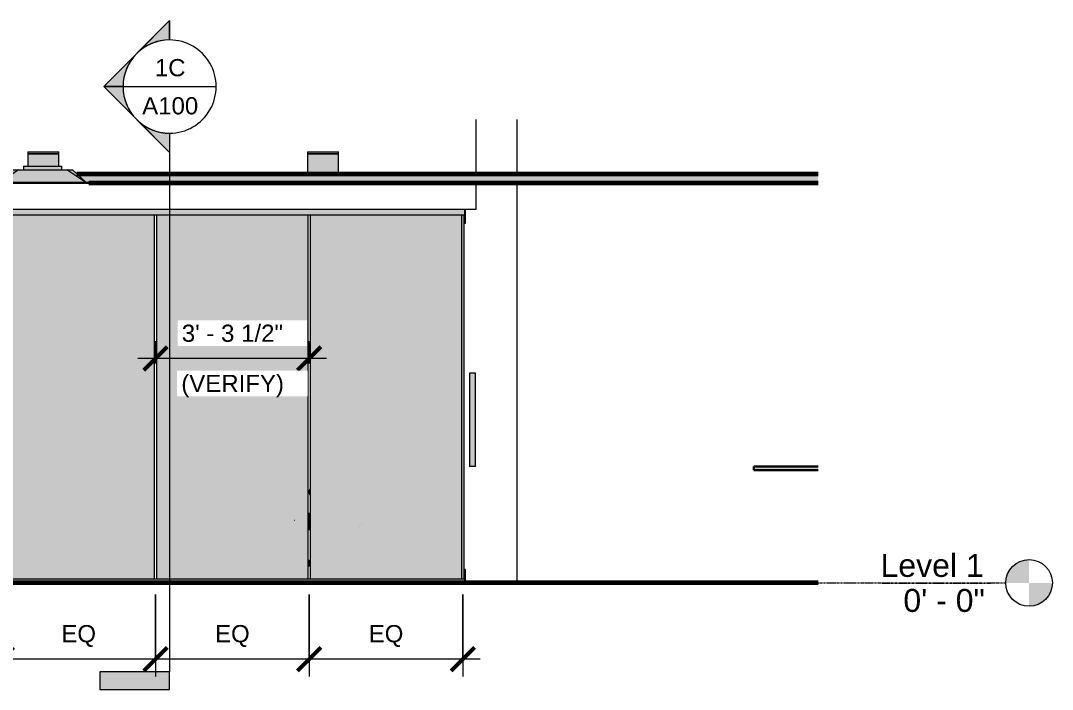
# Model space of a CAD drawing. Header units: inches. Extents: x 1756 to 10721, y -35 to 3002.
# Drawn here: x 2756.1 to 3021.8, y -27.4 to 144.7 of the extents above; entities that cross this region are included whole.
import ezdxf

# ---------------------------------------------------------------- set-up
doc = ezdxf.new("R2010")
doc.units = ezdxf.units.IN
doc.header["$MEASUREMENT"] = 0
doc.linetypes.add('Grid Line 1_2_', pattern=[0.8749999999999999, 0.4999999999999999, -0.125, 0.125, -0.125])
for name, color, linetype, lineweight in [('A-ANNO-DIMS', 211, 'Continuous', 9), ('A-ANNO-DIMS-48', 211, 'Continuous', 9), ('A-CLNG', 13, 'Continuous', 18), ('A-CLNG-PATT', 13, 'Continuous', 18), ('A-DOOR', 31, 'Continuous', 18), ('A-FLOR', 192, 'Continuous', 18), ('A-FLOR-LEVL', 51, 'Continuous', 9), ('A-GLAZ-CURT', 52, 'Continuous', 18), ('A-GLAZ-CWMG', 51, 'Continuous', 18), ('A-WALL', 113, 'Continuous', 18), ('E-LITE-EQPM', 33, 'Continuous', 18), ('G-ANNO-SYMB', 111, 'Continuous', 9), ('I-FURN', 30, 'Continuous', 9), ('M-HVAC-CDFF', 50, 'Continuous', 18), ('Q-CASE', 31, 'Continuous', 9)]:
    doc.layers.add(name, color=color, linetype=linetype, lineweight=lineweight)
doc.styles.add('Arial', font='arial.ttf', dxfattribs={"height": 4.425898203592813})
doc.styles.add('Arial_5', font='arial.ttf', dxfattribs={"height": 5.901197604790413})
doc.dimstyles.new('Linear_-_3_32__Arial', dxfattribs={"dimscale": 12, "dimtxt": 4.5, "dimasz": 0.5, "dimexe": 0.375, "dimexo": 0.2500000000000001, "dimgap": 0.25, "dimtad": 1, "dimdec": 1, "dimrnd": 0.5, "dimzin": 1, "dimdsep": 46, "dimlunit": 4, "dimtxsty": 'Arial', "dimblk1": 'OBLIQUE', "dimblk2": 'OBLIQUE', "dimsah": 1, "dimcen": 0.09, "dimdle": 0.375, "dimazin": 0, "dimtfac": 1, "dimtdec": 4, "dimtix": 1, "dimtmove": 0, "dimatfit": 3, "dimfxl": 1, "dimtvp": 1, "dimtfill": 1, "dimfrac": 2, "dimtolj": 1, "dimtzin": 0, "dimarcsym": 2})
doc.dimstyles.new('Linear_-_3_32__Arial_3', dxfattribs={"dimscale": 12, "dimtxt": 4.5, "dimasz": 0.5, "dimexe": 0.375, "dimexo": 0.2500000000000001, "dimgap": 0.25, "dimtad": 1, "dimdec": 1, "dimrnd": 0.5, "dimzin": 1, "dimdsep": 46, "dimlunit": 4, "dimtxsty": 'Arial', "dimblk1": 'OBLIQUE', "dimblk2": 'OBLIQUE', "dimsah": 1, "dimcen": 0.09, "dimdle": 0.375, "dimazin": 0, "dimtfac": 1, "dimtdec": 4, "dimtix": 1, "dimtmove": 0, "dimatfit": 3, "dimfxl": 1, "dimtvp": 1, "dimtfill": 1, "dimfrac": 2, "dimtolj": 1, "dimtzin": 0, "dimarcsym": 2})

# ---------------------------------------------------------------- blocks, each defined once
blk = doc.blocks.new('Frameless Glass Panel - one-V1-Interior Elevation - North Wall of Conf_ Room')
at = {"layer": 'A-GLAZ-CURT', "lineweight": 9}
blk.add_hatch(color=256, dxfattribs=at).paths.add_polyline_path([(-2155.166666666666, 1.000000000000058), (-2116.083333333337, 1.000000000000058), (-2116.083333333337, 94.75000000000038), (-2155.166666666666, 94.75000000000038), (-2155.166666666666, 3.685363948486839)], flags=0)
for p, q in [((-2155.166666666663, 94.75), (-2155.166666666663, 0.9999999999998551)), ((-2116.083333333334, 0.9999999999998561), (-2116.083333333334, 94.75000000000001))]:
    blk.add_line(p, q, dxfattribs=at)
blk = doc.blocks.new('Frameless Glass Panel - one-428302-Interior Elevation - North Wall of Conf_ Room')
at = {"layer": 'A-GLAZ-CURT', "lineweight": 9}
blk.add_hatch(color=256, dxfattribs=at).paths.add_polyline_path([(-1957.250000000023, 1.000000000000058), (-1957.250000000023, 94.75000000000038), (-1957.750000000023, 94.75000000000038), (-1957.750000000023, 1.000000000000058)], flags=0)
blk.add_line((-1957.250000000021, 94.75), (-1957.250000000021, 0.9999999999998551), dxfattribs=at)
blk = doc.blocks.new('Door - Frameless Glass Panel - one-428303-Interior Elevation - North Wall of Conf_ Room')
at = {"layer": 'A-DOOR'}
for points in [[(-1957.250000000023, 92.62500000000135), (-1956.750000000022, 92.62500000000135), (-1956.750000000022, 96.12500000000038), (-1957.000000000023, 96.12500000000038), (-1957.000000000023, 94.75000000000044), (-1957.250000000023, 94.75000000000044)], [(-1955.530330085912, 30.00000000000255), (-1955.000000000022, 30.00000000000255), (-1955.000000000022, 54.00000000000272), (-1955.750000000022, 54.00000000000272), (-1955.750000000022, 30.00000000000255), (-1955.64951905286, 30.00000000000255)], [(-1955.000000000022, 30.00000000000255), (-1954.250000000022, 30.00000000000255), (-1954.250000000022, 54.00000000000272), (-1955.000000000022, 54.00000000000272)], [(-1956.750000000022, -1.023181539494544e-12), (-1956.750000000022, 3.499999999999033), (-1957.250000000023, 3.499999999999033), (-1957.250000000023, 1.000000000000113), (-1957.000000000023, 1.000000000000113), (-1957.000000000023, -1.023181539494544e-12)]]:
    blk.add_hatch(color=256, dxfattribs=at).paths.add_polyline_path(points, flags=0)
for p, q in [((-1956.75000000002, 96.125), (-1957.000000000021, 96.125)), ((-1956.75000000002, 92.6250000000012), (-1956.75000000002, 96.125)), ((-1957.250000000021, 92.6250000000012), (-1956.75000000002, 92.6250000000012)), ((-1955.750000000022, 54.00000000000272), (-1955.750000000022, 30.00000000000255)), ((-1955.000000000019, 54.00000000000238), (-1955.750000000019, 54.00000000000238)), ((-1954.250000000019, 54.00000000000238), (-1955.000000000019, 54.00000000000238)), ((-1954.250000000022, 30.00000000000255), (-1954.250000000022, 54.00000000000272)), ((-1955.000000000019, 30.00000000000238), (-1955.750000000019, 30.00000000000238)), ((-1954.250000000019, 30.00000000000238), (-1955.000000000019, 30.00000000000238)), ((-1956.75000000002, 3.499999999998799), (-1957.250000000021, 3.499999999998799)), ((-1956.75000000002, -1.20436993711337e-12), (-1956.75000000002, 3.499999999998799))]:
    blk.add_line(p, q, dxfattribs=at)
blk = doc.blocks.new('Downlight - Recessed Can - Fluorescent - 277V-V2-Interior Elevation - North Wall of Conf_ Room')
at = {"layer": 'E-LITE-EQPM'}
for points in [[(-2061.500000000021, 110.5000000000008), (-2061.500000000021, 111.0000000000009), (-2069.49999999997, 111.0000000000009), (-2069.49999999997, 110.5000000000008), (-2061.705407447631, 110.5000000000008)], [(-2061.638980365677, 107.3209999999998), (-2061.500000000033, 107.3209999999998), (-2061.500000000033, 110.5000000000008), (-2069.499999999958, 110.5000000000008), (-2069.499999999958, 107.3209999999998), (-2061.705407447631, 107.3209999999998)]]:
    blk.add_hatch(color=8, dxfattribs=at).paths.add_polyline_path(points, flags=0)
at = {"layer": 'E-LITE-EQPM', "color": 8}
for p, q in [((-2069.49999999997, 111.0000000000009), (-2069.49999999997, 110.5000000000008)), ((-2069.499999999966, 111.0000000000003), (-2061.500000000019, 111.0000000000003)), ((-2061.500000000019, 110.5000000000003), (-2069.499999999966, 110.5000000000003)), ((-2069.499999999958, 110.5000000000008), (-2069.499999999958, 107.3209999999998)), ((-2069.499999999955, 110.5000000000003), (-2061.50000000003, 110.5000000000003)), ((-2061.500000000021, 110.5000000000008), (-2061.500000000021, 111.0000000000009)), ((-2061.500000000033, 107.3209999999998), (-2061.500000000033, 110.5000000000008))]:
    blk.add_line(p, q, dxfattribs=at)
blk = doc.blocks.new('Downlight - Recessed Can - Fluorescent - 277V-321802-Interior Elevation - North Wall of Conf_ Room')
at = {"layer": 'E-LITE-EQPM'}
for points in [[(-2141.49999999997, 110.5000000000008), (-2133.500000000022, 110.5000000000008), (-2133.500000000022, 111.0000000000009), (-2141.49999999997, 111.0000000000009)], [(-2141.050392669906, 105.2500000000005), (-2133.500000000033, 105.2500000000005), (-2133.500000000033, 110.5000000000008), (-2141.499999999958, 110.5000000000008), (-2141.499999999958, 105.2500000000005), (-2141.258770483104, 105.2500000000005)]]:
    blk.add_hatch(color=8, dxfattribs=at).paths.add_polyline_path(points, flags=0)
at = {"layer": 'E-LITE-EQPM', "color": 8}
for p, q in [((-2141.49999999997, 111.0000000000009), (-2141.49999999997, 110.5000000000008)), ((-2141.499999999966, 111.0000000000003), (-2133.500000000019, 111.0000000000003)), ((-2133.500000000019, 110.5000000000003), (-2141.499999999966, 110.5000000000003)), ((-2141.499999999958, 110.5000000000008), (-2141.499999999958, 105.2500000000005)), ((-2141.499999999955, 110.5000000000003), (-2133.50000000003, 110.5000000000003)), ((-2133.500000000022, 110.5000000000008), (-2133.500000000022, 111.0000000000009)), ((-2133.500000000033, 105.2500000000005), (-2133.500000000033, 110.5000000000008))]:
    blk.add_line(p, q, dxfattribs=at)
blk = doc.blocks.new('Ceiling_Diffusers-SPDLT-Price_Industries - 24x24 T-Bar Duct Size 10-371120-Interior Elevation - North Wall of Conf_ Room')
at = {"layer": 'M-HVAC-CDFF'}
for color, points in [(8, [(-2076.86, 103.0710000000001), (-2076.760297943852, 103.0710000000003), (-2071.885786437627, 106.3209999999999), (-2073.3, 106.3209999999997)]), (8, [(-2062.42496213513, 103.0710000000003), (-2054.589702056147, 103.0710000000003), (-2059.464213562373, 106.3209999999999), (-2071.885786437627, 106.3209999999999), (-2076.760297943852, 103.0710000000003), (-2063.144516822631, 103.0710000000003)]), (8, [(-2060.905741232698, 106.3209999999999), (-2060.737500000001, 106.3209999999999), (-2060.737500000001, 107.3209999999998), (-2070.6125, 107.3209999999998), (-2070.6125, 106.3209999999999), (-2061.398999568814, 106.3209999999999)]), (8, [(-2054.49, 103.0710000000003), (-2058.05, 106.3209999999999), (-2059.464213562373, 106.3209999999999), (-2054.589702056147, 103.0710000000003)]), (57, [(-2070.340063697631, 102.891999999993), (-2053.8, 102.8919999999932), (-2053.8, 103.0709999999761), (-2077.55, 103.0709999999759), (-2077.55, 102.891999999993), (-2073.218282447631, 102.891999999993)]), (57, [(-2061.705407447631, 102.9499999999762), (-2053.799999999998, 102.9499999999762), (-2053.799999999998, 102.9999999999761), (-2077.550000000003, 102.9999999999761), (-2077.550000000003, 102.9499999999762), (-2062.42496213513, 102.9499999999762)]), (8, [(-2067.461844947631, 102.8497213409433), (-2056.925, 102.8497213409433), (-2056.925, 102.891999999993), (-2074.425, 102.891999999993), (-2074.425, 102.8497213409433), (-2068.181399635131, 102.8497213409433)])]:
    blk.add_hatch(color=color, dxfattribs=at).paths.add_polyline_path(points, flags=0)
at = {"layer": 'M-HVAC-CDFF', "color": 8}
for p, q in [((-2076.859999999997, 103.0709999999999), (-2073.299999999997, 106.3209999999996)), ((-2071.885786437624, 106.3209999999996), (-2076.760297943849, 103.0709999999999)), ((-2073.299999999997, 106.3209999999996), (-2071.885786437624, 106.3209999999996)), ((-2071.885786437624, 106.3209999999996), (-2059.46421356237, 106.3209999999996)), ((-2070.6125, 107.3209999999998), (-2070.6125, 106.3209999999999)), ((-2070.612499999997, 107.3209999999996), (-2060.737499999997, 107.3209999999996)), ((-2060.7375, 106.3209999999999), (-2060.7375, 107.3209999999998)), ((-2054.589702056145, 103.071), (-2059.46421356237, 106.3209999999996)), ((-2059.46421356237, 106.3209999999996), (-2058.049999999997, 106.3209999999996)), ((-2058.049999999997, 106.3209999999996), (-2054.489999999997, 103.071)), ((-2053.799999999997, 103.0709999999758), (-2077.549999999997, 103.0709999999757)), ((-2077.549999999997, 102.8919999999927), (-2077.549999999997, 103.0709999999757)), ((-2077.55, 102.9499999999758), (-2077.55, 102.9999999999758)), ((-2053.799999999995, 102.9999999999758), (-2077.55, 102.9999999999758)), ((-2077.549999999993, 102.9500000000012), (-2077.549999999993, 103.0000000000012)), ((-2053.8, 103.0000000000012), (-2077.549999999993, 103.0000000000012)), ((-2053.799999999995, 102.9499999999758), (-2077.55, 102.9499999999758)), ((-2053.8, 102.9500000000012), (-2077.549999999993, 102.9500000000012)), ((-2077.549999999997, 102.8919999999927), (-2053.799999999997, 102.8919999999928)), ((-2074.424999999997, 102.8919999999926), (-2074.424999999997, 102.849721340943)), ((-2056.924999999997, 102.849721340943), (-2074.424999999997, 102.849721340943)), ((-2056.924999999997, 102.849721340943), (-2056.924999999997, 102.8919999999929)), ((-2053.799999999997, 103.0709999999758), (-2053.799999999997, 102.8919999999928)), ((-2053.799999999995, 102.9999999999758), (-2053.799999999995, 102.9499999999758)), ((-2053.8, 103.0000000000012), (-2053.8, 102.9500000000012))]:
    blk.add_line(p, q, dxfattribs=at)
blk = doc.blocks.new('Haworth_Chair_s_con-Swivel - Swivel Chair-380791-Interior Elevation - North Wall of Conf_ Room')
at = {"layer": 'I-FURN'}
for points in [[(-1996.833333333352, 22.59660516175421), (-1996.833333333352, 24.28242589220792), (-1997.017870579767, 23.72380857248663), (-1996.992210601839, 23.26453999332182), (-1996.894344939481, 22.7199562378949), (-1996.834018667284, 22.59775907523618)], [(-1996.833333333352, 16.34420983283337), (-1996.833333333352, 18), (-1997.333333333352, 18), (-1997.333333333352, 16.35869656120041)], [(-1996.833333333352, 13.69691662677093), (-1996.833333333352, 16.26890314491481), (-1997.333333333352, 16.28098550422822), (-1997.321154257205, 13.92086686194994), (-1996.947150577312, 13.72742906569232)], [(-1997.333333333352, 5.299666439961697), (-1996.833333333352, 5.446971386836252), (-1996.846612425628, 5.899313921346276), (-1997.333333333352, 5.750738888419391), (-1997.333333333352, 5.391822828103328)], [(-1997.333333333352, 4.324422497414331), (-1996.833333333352, 4.446466754303855), (-1996.833333333352, 5.446971386835911), (-1997.333333333352, 5.299666439961356), (-1997.333333333352, 4.67661105154417)]]:
    blk.add_hatch(color=256, dxfattribs=at).paths.add_polyline_path(points, flags=0)
for p, q in [((-2000.814524548457, 16.07521093968228), (-2000.936317162033, 16.08728262205284)), ((-1997.33333333335, 17.99999999999986), (-1996.83333333335, 17.99999999999986)), ((-1997.332794379903, 16.36798956722568), (-1996.832144430835, 16.36470970773762)), ((-1984.058160317637, 14.45311400191212), (-1984.057763217279, 14.45295886361282)), ((-1983.682895450085, 15.41366220043215), (-1983.682498349725, 15.41350706213302)), ((-1996.833333333352, 5.903939562311279), (-1997.333333333352, 5.751809552775113)), ((-1997.33333333335, 4.324422497413996), (-1996.83333333335, 4.446466754303591))]:
    blk.add_line(p, q, dxfattribs=at)
at = {"layer": 'I-FURN', "flags": 128}
for points in [[(-1996.833333333352, 22.62980074405953), (-1996.921233808659, 22.77442244972957), (-1997.017870579767, 23.72380857248663), (-1996.833333333352, 24.24002552483421)], [(-1996.833333333352, 24.24002552483421), (-1997.017870579767, 23.72380857248663), (-1996.921233808659, 22.77442244972957), (-1996.833333333352, 22.62980074405953)]]:
    blk.add_lwpolyline(points, dxfattribs=at)
at = {"layer": 'I-FURN'}
for centre, radius, start, end in [((-1998.347706055817, -55.52357806633623), 71.8122597892244, 88.79159007930396, 89.19064177938307), ((-1996.23956762252, 15.55378928356407), 1.958638630103646, 236.4810008129179, 252.2759597434725)]:
    blk.add_arc(centre, radius, start, end, dxfattribs=at)
blk = doc.blocks.new('Walls 2 - Walls 1-381805-Interior Elevation - North Wall of Conf_ Room')
at = {"layer": 'A-WALL', "color": 8}
for p, q in [((-1943.500000000002, 105.2500000000004), (-1943.500000000002, 119.2843639484871)), ((-1943.500000000002, 1.70530256582424e-13), (-1943.500000000002, 103.0000000000003))]:
    blk.add_line(p, q, dxfattribs=at)
blk = doc.blocks.new('Casework 2 - Casework 1-395493-Interior Elevation - North Wall of Conf_ Room')
at = {"layer": 'Q-CASE', "lineweight": 18}
blk.add_hatch(color=8, dxfattribs=at).paths.add_polyline_path([(-1865.986532447631, 29.00000000000039), (-1865.986532447631, 30.00000000000034), (-1882.499999999996, 30.00000000000034), (-1882.499999999996, 29.00000000000039)], flags=0)
at = {"layer": 'Q-CASE', "lineweight": 30}
for p, q in [((-1865.986532447628, 30), (-1882.499999999993, 30)), ((-1882.499999999993, 30), (-1882.499999999993, 28.99999999999999)), ((-1882.499999999993, 28.99999999999999), (-1865.986532447628, 28.99999999999999))]:
    blk.add_line(p, q, dxfattribs=at)
blk = doc.blocks.new('Rectangular Mullion - Header Channel-428294-Interior Elevation - North Wall of Conf_ Room')
at = {"layer": 'A-GLAZ-CWMG', "lineweight": 9}
blk.add_hatch(color=256, dxfattribs=at).paths.add_polyline_path([(-1957.000000000023, 94.75000000000051), (-1957.000000000023, 96.25000000000033), (-1997.083333333351, 96.25000000000033), (-1997.083333333351, 94.75000000000051), (-1958.089532447631, 94.75000000000051)], flags=0)
for p, q in [((-1957.00000000002, 94.75), (-1957.00000000002, 96.24999999999999)), ((-1997.083333333349, 94.75), (-1957.00000000002, 94.75))]:
    blk.add_line(p, q, dxfattribs=at)
blk = doc.blocks.new('Rectangular Mullion - Header Channel-428248-Interior Elevation - North Wall of Conf_ Room')
at = {"layer": 'A-GLAZ-CWMG', "lineweight": 9}
blk.add_hatch(color=256, dxfattribs=at).paths.add_polyline_path([(-2115.833333333336, 94.75000000000051), (-2076.250000000007, 94.75000000000051), (-2076.250000000007, 96.25000000000033), (-2115.833333333336, 96.25000000000033)], flags=0)
blk.add_line((-2115.833333333333, 94.75), (-2076.250000000005, 94.75), dxfattribs=at)
blk = doc.blocks.new('Rectangular Mullion - Base Channel-428250-Interior Elevation - North Wall of Conf_ Room')
at = {"layer": 'A-GLAZ-CWMG', "lineweight": 9}
blk.add_hatch(color=256, dxfattribs=at).paths.add_polyline_path([(-2142.295532447631, 1.70530256582424e-13), (-2115.833333333337, 1.70530256582424e-13), (-2115.833333333337, 1.000000000000113), (-2155.416666666665, 1.000000000000113), (-2155.416666666665, 1.70530256582424e-13), (-2148.051969947631, 1.70530256582424e-13)], flags=0)
blk.add_line((-2115.833333333333, 1.000000000000003), (-2155.416666666662, 1.000000000000003), dxfattribs=at)
blk = doc.blocks.new('Rectangular Mullion - Base Channel-428296-Interior Elevation - North Wall of Conf_ Room')
at = {"layer": 'A-GLAZ-CWMG', "lineweight": 9}
blk.add_hatch(color=256, dxfattribs=at).paths.add_polyline_path([(-1958.08953244763, 1.70530256582424e-13), (-1957.000000000023, 1.70530256582424e-13), (-1957.000000000023, 1.000000000000113), (-1997.083333333351, 1.000000000000113), (-1997.083333333351, 1.70530256582424e-13), (-1969.60240744763, 1.70530256582424e-13)], flags=0)
for p, q in [((-1957.00000000002, 1.000000000000003), (-1997.083333333349, 1.000000000000003)), ((-1957.00000000002, 1.748601263784621e-15), (-1957.00000000002, 1.000000000000003))]:
    blk.add_line(p, q, dxfattribs=at)
blk = doc.blocks.new('Level - Level Head - Circle-50818-Interior Elevation - North Wall of Conf_ Room')
at = {"layer": 'A-FLOR-LEVL'}
h = blk.add_hatch(color=256, dxfattribs=at)
edge = h.paths.add_edge_path(flags=0)
edge.add_line((-1811.628887445934, 1.811320405749412e-14), (-1817.628887445934, 1.811320405749412e-14))
edge.add_arc((-1811.628887445934, -3.720093025147254e-16), 5.999999999999988, 90.00000000000028, 180.0000000000003, ccw=False)
edge.add_line((-1811.628887445934, 5.999999999999996), (-1811.628887445934, 1.77635683940025e-14))
h = blk.add_hatch(color=256, dxfattribs=at)
edge = h.paths.add_edge_path(flags=0)
edge.add_line((-1811.628887445934, -5.999999999999995), (-1811.628887445934, -2.664535259100376e-14))
edge.add_line((-1811.628887445934, -2.697841949839128e-14), (-1805.628887445934, -2.697841949839128e-14))
edge.add_arc((-1811.628887445934, 0), 5.99999999999999, 269.99999999999994, 359.9999999999998, ccw=False)
blk.add_circle((-1811.628887445934, 0), 6, dxfattribs=at)
blk = doc.blocks.new('DIMBLOCK9-Interior Elevation - North Wall of Conf_ Room')
at = {"layer": 'A-ANNO-DIMS-48'}
for p, q in [((2830.386769588232, -3), (2830.386769588232, -24.08686749670857)), ((2830.386769588232, -19.58686749670857), (2830.386769588232, -3)), ((2869.97010292156, -3), (2869.97010292156, -24.08686749670857)), ((2869.97010292156, -19.58686749670857), (2869.97010292156, -3)), ((2874.47010292156, -19.58686749670857), (2830.386769588232, -19.58686749670857))]:
    blk.add_line(p, q, dxfattribs=at)
at = {"layer": 'A-ANNO-DIMS-48', "lineweight": 50}
for p, q in [((2830.386769588232, -19.58686749670857), (2833.386769588232, -16.58686749670858)), ((2869.97010292156, -19.58686749670857), (2872.97010292156, -16.58686749670858)), ((2830.386769588232, -19.58686749670857), (2827.386769588232, -22.58686749670857)), ((2869.97010292156, -19.58686749670857), (2866.97010292156, -22.58686749670857))]:
    blk.add_line(p, q, dxfattribs=at)
at = {"layer": 'A-ANNO-DIMS-48', "color": 0, "insert": (2845.747667024127, -10.84558467773115), "char_height": 4.425898203592815, "width": 10.63384615384615, "attachment_point": 1, "line_spacing_factor": 0.9385317878468562, "style": 'Arial', "bg_fill": 3, "box_fill_scale": 1.25, "bg_fill_color": 0, "bg_fill_transparency": 0}
blk.add_mtext('EQ', dxfattribs=at)
blk = doc.blocks.new('_Oblique')
at = {"color": 0, "linetype": 'ByBlock', "lineweight": -2}
blk.add_line((-0.5, -0.5), (0.5, 0.5), dxfattribs=at)
blk = doc.blocks.new('DIMBLOCK10-Interior Elevation - North Wall of Conf_ Room')
at = {"layer": 'A-ANNO-DIMS-48'}
for p, q in [((2790.803436254904, -3), (2790.803436254904, -24.08686749670857)), ((2790.803436254904, -19.58686749670857), (2790.803436254904, -3)), ((2830.386769588232, -3), (2830.386769588232, -24.08686749670857)), ((2830.386769588232, -19.58686749670857), (2830.386769588232, -3)), ((2830.386769588232, -19.58686749670857), (2790.803436254904, -19.58686749670857))]:
    blk.add_line(p, q, dxfattribs=at)
at = {"layer": 'A-ANNO-DIMS-48', "lineweight": 50}
for p, q in [((2790.803436254904, -19.58686749670857), (2793.803436254904, -16.58686749670858)), ((2830.386769588232, -19.58686749670857), (2833.386769588232, -16.58686749670858)), ((2790.803436254904, -19.58686749670857), (2787.803436254904, -22.58686749670857)), ((2830.386769588232, -19.58686749670857), (2827.386769588232, -22.58686749670857))]:
    blk.add_line(p, q, dxfattribs=at)
at = {"layer": 'A-ANNO-DIMS-48', "color": 0, "insert": (2806.164333690799, -10.84558467773115), "char_height": 4.425898203592815, "width": 10.63384615384615, "attachment_point": 1, "line_spacing_factor": 0.9385317878468562, "style": 'Arial', "bg_fill": 3, "box_fill_scale": 1.25, "bg_fill_color": 0, "bg_fill_transparency": 0}
blk.add_mtext('EQ', dxfattribs=at)
blk = doc.blocks.new('DIMBLOCK11-Interior Elevation - North Wall of Conf_ Room')
at = {"layer": 'A-ANNO-DIMS-48'}
for p, q in [((2751.220102921576, -3), (2751.220102921576, -24.08686749670857)), ((2751.220102921576, -19.58686749670857), (2751.220102921576, -3)), ((2790.803436254904, -3), (2790.803436254904, -24.08686749670857)), ((2790.803436254904, -19.58686749670857), (2790.803436254904, -3)), ((2790.803436254904, -19.58686749670857), (2751.220102921576, -19.58686749670857))]:
    blk.add_line(p, q, dxfattribs=at)
at = {"layer": 'A-ANNO-DIMS-48', "lineweight": 50}
for p, q in [((2751.220102921576, -19.58686749670857), (2754.220102921576, -16.58686749670858)), ((2790.803436254904, -19.58686749670857), (2793.803436254904, -16.58686749670858)), ((2751.220102921576, -19.58686749670857), (2748.220102921576, -22.58686749670857)), ((2790.803436254904, -19.58686749670857), (2787.803436254904, -22.58686749670857))]:
    blk.add_line(p, q, dxfattribs=at)
at = {"layer": 'A-ANNO-DIMS-48', "color": 0, "insert": (2766.581000357471, -10.84558467773115), "char_height": 4.425898203592815, "width": 10.63384615384615, "attachment_point": 1, "line_spacing_factor": 0.9385317878468562, "style": 'Arial', "bg_fill": 3, "box_fill_scale": 1.25, "bg_fill_color": 0, "bg_fill_transparency": 0}
blk.add_mtext('EQ', dxfattribs=at)
blk = doc.blocks.new('DIMBLOCK15-Interior Elevation - North Wall of Conf_ Room')
at = {"layer": 'A-ANNO-DIMS-48'}
for p, q in [((2790.803436254904, 56.50892281091514), (2790.803436254904, 62.25156349803444)), ((2830.386769588232, 56.50892281091514), (2830.386769588232, 62.25156349803444)), ((2834.886769588232, 57.75156349803444), (2786.303436254904, 57.75156349803444)), ((2790.803436254904, 57.75156349803444), (2790.803436254904, 56.50892281091514)), ((2830.386769588232, 57.75156349803444), (2830.386769588232, 56.50892281091514))]:
    blk.add_line(p, q, dxfattribs=at)
at = {"layer": 'A-ANNO-DIMS-48', "lineweight": 50}
for p, q in [((2790.803436254904, 57.75156349803444), (2793.803436254904, 60.75156349803444)), ((2830.386769588232, 57.75156349803444), (2833.386769588232, 60.75156349803444)), ((2790.803436254904, 57.75156349803444), (2787.803436254904, 54.75156349803444)), ((2830.386769588232, 57.75156349803444), (2827.386769588232, 54.75156349803444))]:
    blk.add_line(p, q, dxfattribs=at)
at = {"layer": 'A-ANNO-DIMS-48', "color": 0, "char_height": 4.425898203592815, "attachment_point": 1, "line_spacing_factor": 0.9385317878468562, "style": 'Arial', "bg_fill": 3, "box_fill_scale": 1.25, "bg_fill_color": 0, "bg_fill_transparency": 0}
for s, insert, width in [('3\' - 3 1/2"', (2797.614333690799, 66.49284631701185), 31.15384615384615), ('(VERIFY)', (2797.475872152337, 53.56976939393494), 31.48615384615384)]:
    blk.add_mtext(s, dxfattribs=dict(at, insert=insert, width=width))
blk = doc.blocks.new('Section - 3_32_ x 3_8_-54337-Interior Elevation - North Wall of Conf_ Room')
at = {"layer": 'G-ANNO-SYMB'}
blk.add_hatch(color=256, dxfattribs=at).paths.add_polyline_path([(-2051.001439747495, -22.89203979989624), (-2033.001439747495, -22.89203979989641), (-2033.001439747495, -27.3920397998964), (-2051.001439747495, -27.39203979989623)], flags=0)
for p, q in [((-2051.001439747495, -22.89203979989624), (-2051.001439747495, -27.39203979989623)), ((-2033.001439747495, -22.89203979989641), (-2051.001439747495, -22.89203979989624)), ((-2033.001439747495, -27.3920397998964), (-2033.001439747495, -22.89203979989641)), ((-2051.001439747495, -27.39203979989623), (-2033.001439747495, -27.3920397998964))]:
    blk.add_line(p, q, dxfattribs=at)
blk = doc.blocks.new('Section - Section Head - Filled-22785-Interior Elevation - North Wall of Conf_ Room')
at = {"layer": 'G-ANNO-SYMB'}
h = blk.add_hatch(color=256, dxfattribs=at)
edge = h.paths.add_edge_path(flags=0)
edge.add_arc((-2033.001439747495, 127.7742508749686), 12.01561779548173, 89.99999999999989, 132.0783950246238, ccw=False)
edge.add_line((-2033.001439747495, 139.7898686704505), (-2033.001439747495, 144.7448136234457))
edge.add_line((-2033.001439747495, 144.7448136234457), (-2041.053667425814, 136.6925859451273))
h = blk.add_hatch(color=256, dxfattribs=at)
edge = h.paths.add_edge_path(flags=0)
edge.add_line((-2041.486721121734, 136.2595322492072), (-2049.972002495972, 127.7742508749686))
edge.add_line((-2049.972002495972, 127.7742508749686), (-2045.001439747495, 127.7742508749686))
edge.add_arc((-2033.001439747495, 127.7742508749685), 12.0000000000001, 135.0000000000001, 179.9999999999996, ccw=False)
h = blk.add_hatch(color=256, dxfattribs=at)
edge = h.paths.add_edge_path(flags=0)
edge.add_arc((-2033.001439747495, 127.7742508749686), 11.99999999999994, 180.0000000000001, 224.9999999999998, ccw=False)
edge.add_line((-2045.001439747495, 127.7742508749686), (-2049.972002495972, 127.7742508749687))
edge.add_line((-2049.972002495972, 127.7742508749687), (-2041.486721121734, 119.2889695007301))
h = blk.add_hatch(color=256, dxfattribs=at)
edge = h.paths.add_edge_path(flags=0)
edge.add_line((-2041.053667425814, 118.8559158048099), (-2033.001439747495, 110.8036881264914))
edge.add_line((-2033.001439747495, 110.8036881264914), (-2033.001439747495, 115.7586330794867))
edge.add_arc((-2033.001439747495, 127.7742508749685), 12.01561779548195, 227.9216049753765, 270, ccw=False)
for p, q in [((-2049.972002495972, 127.7742508749687), (-2033.001439747495, 144.7448136234457)), ((-2041.053667425814, 136.6925859451273), (-2033.001439747495, 144.7448136234457)), ((-2033.001439747495, 139.7742508749686), (-2033.001439747495, 144.7448136234457)), ((-2033.001439747495, 144.7448136234457), (-2033.001439747495, 139.7898686704505)), ((-2049.972002495972, 127.7742508749686), (-2041.486721121734, 136.2595322492072)), ((-2049.972002495972, 127.7742508749687), (-2033.001439747495, 110.8036881264915)), ((-2045.001439747495, 127.7742508749686), (-2049.972002495972, 127.7742508749686)), ((-2041.486721121734, 119.2889695007301), (-2049.972002495972, 127.7742508749687)), ((-2049.972002495972, 127.7742508749687), (-2045.001439747495, 127.7742508749686)), ((-2033.001439747495, 110.8036881264914), (-2041.053667425814, 118.8559158048099)), ((-2033.001439747495, 115.7742508749686), (-2033.001439747495, 110.8036881264915)), ((-2033.001439747495, 115.7586330794867), (-2033.001439747495, 110.8036881264914))]:
    blk.add_line(p, q, dxfattribs=at)
for centre, radius, start, end in [((-2033.001439747495, 127.7742508749686), 11.99999999999996, 89.99999999999984, 269.9999999999995), ((-2033.001439747495, 127.7742508749686), 12.01561779548173, 89.99999999999955, 132.0783950246234), ((-2033.001439747495, 127.7742508749686), 11.99999999999999, 269.9999999999996, 89.99999999999997), ((-2033.001439747495, 127.7742508749685), 12.0000000000001, 134.9999999999997, 179.9999999999992), ((-2033.001439747495, 127.7742508749686), 11.99999999999994, 179.9999999999997, 224.9999999999995), ((-2033.001439747495, 127.7742508749685), 12.01561779548195, 227.9216049753762, 269.9999999999996)]:
    blk.add_arc(centre, radius, start, end, dxfattribs=at)

msp = doc.modelspace()

# ---------------------------------------------------------------- hatches: boundary and pattern name
at = {"layer": 'A-CLNG-PATT'}
h = msp.add_hatch(color=8, dxfattribs=at)
h.paths.add_polyline_path([(2635.970102921587, 103.0000000000003), (2749.920102921581, 103.0000000000003), (2749.920102921581, 103.070999999976), (2750.610102921581, 103.0710000000001), (2752.996945998505, 105.2500000000004), (2635.970102921587, 105.2500000000004)], flags=0)
h.paths.add_polyline_path([(2593.07157047395, 103.0000000000003), (2628.970102921587, 103.0000000000003), (2628.970102921587, 105.2500000000004), (2593.07157047395, 105.2500000000004), (2593.07157047395, 105.034846524549)], flags=0)
h.paths.add_polyline_path([(2961.483570473951, 103.0000000000003), (2961.483570473951, 105.2500000000004), (2770.593259844657, 105.2500000000004), (2772.980102921581, 103.0710000000002), (2773.670102921581, 103.070999999976), (2773.670102921581, 103.0000000000003), (2869.380570473951, 103.0000000000003)], flags=0)

# ---------------------------------------------------------------- linework, layer by layer
at = {"layer": 'A-CLNG', "lineweight": 60}
for p, q in [((2961.483570473953, 105.25), (2770.59325984466, 105.25)), ((2773.670102921586, 103), (2961.483570473953, 103))]:
    msp.add_line(p, q, dxfattribs=at)
at = {"layer": 'A-FLOR', "lineweight": 60}
msp.add_line((2961.483570473953, 0), (2593.071570473953, 0), dxfattribs=at)
at = {"layer": 'A-WALL'}
for p, q in [((2873.470102921564, 105.2500000000001), (2873.470102921564, 119.2843639484867)), ((2873.470102921564, 96.24999999999999), (2873.470102921564, 102.9999999999999)), ((2635.97010292159, 96.24999999999999), (2873.470102921564, 96.24999999999999))]:
    msp.add_line(p, q, dxfattribs=at)
at = {"layer": 'G-ANNO-SYMB'}
msp.add_line((2782.468663174086, 127.7742508749686), (2806.468663174086, 127.7742508749686), dxfattribs=at)

# ---------------------------------------------------------------- block references
at = {"layer": 'A-DOOR'}
msp.add_blockref('Door - Frameless Glass Panel - one-428303-Interior Elevation - North Wall of Conf_ Room', (4827.470102921581, 0), dxfattribs=at)
at = {"layer": 'A-FLOR-LEVL'}
msp.add_blockref('Level - Level Head - Circle-50818-Interior Elevation - North Wall of Conf_ Room', (4827.470102921581, 0), dxfattribs=at)
at = {"layer": 'A-GLAZ-CURT', "lineweight": 9}
for name, p in [('Frameless Glass Panel - one-V1-Interior Elevation - North Wall of Conf_ Room', (4906.636769588237, 0)), ('Frameless Glass Panel - one-V1-Interior Elevation - North Wall of Conf_ Room', (4946.220102921566, 0)), ('Frameless Glass Panel - one-V1-Interior Elevation - North Wall of Conf_ Room', (4985.803436254894, 0)), ('Frameless Glass Panel - one-428302-Interior Elevation - North Wall of Conf_ Room', (4827.470102921581, 0))]:
    msp.add_blockref(name, p, dxfattribs=at)
at = {"layer": 'A-GLAZ-CWMG', "lineweight": 9}
for name, p in [('Rectangular Mullion - Header Channel-428248-Interior Elevation - North Wall of Conf_ Room', (4867.05343625491, 0)), ('Rectangular Mullion - Header Channel-428248-Interior Elevation - North Wall of Conf_ Room', (4906.636769588238, 0)), ('Rectangular Mullion - Header Channel-428294-Interior Elevation - North Wall of Conf_ Room', (4827.470102921581, 0)), ('Rectangular Mullion - Base Channel-428250-Interior Elevation - North Wall of Conf_ Room', (4906.636769588245, 0)), ('Rectangular Mullion - Base Channel-428250-Interior Elevation - North Wall of Conf_ Room', (4946.220102921573, 0)), ('Rectangular Mullion - Base Channel-428296-Interior Elevation - North Wall of Conf_ Room', (4827.470102921581, 0))]:
    msp.add_blockref(name, p, dxfattribs=at)
at = {"layer": 'A-WALL', "color": 8}
msp.add_blockref('Walls 2 - Walls 1-381805-Interior Elevation - North Wall of Conf_ Room', (4827.470102921581, 0), dxfattribs=at)
at = {"layer": 'E-LITE-EQPM', "color": 8}
for name, p in [('Downlight - Recessed Can - Fluorescent - 277V-V2-Interior Elevation - North Wall of Conf_ Room', (4827.470102921581, 0)), ('Downlight - Recessed Can - Fluorescent - 277V-321802-Interior Elevation - North Wall of Conf_ Room', (4971.470102921581, 0))]:
    msp.add_blockref(name, p, dxfattribs=at)
at = {"layer": 'G-ANNO-SYMB'}
msp.add_blockref('Section - Section Head - Filled-22785-Interior Elevation - North Wall of Conf_ Room', (4827.470102921581, 0), dxfattribs=at)
at = {"layer": 'I-FURN'}
msp.add_blockref('Haworth_Chair_s_con-Swivel - Swivel Chair-380791-Interior Elevation - North Wall of Conf_ Room', (4827.470102921581, 0), dxfattribs=at)
at = {"layer": 'M-HVAC-CDFF', "color": 8}
msp.add_blockref('Ceiling_Diffusers-SPDLT-Price_Industries - 24x24 T-Bar Duct Size 10-371120-Interior Elevation - North Wall of Conf_ Room', (4827.470102921581, 0), dxfattribs=at)
at = {"layer": 'Q-CASE', "color": 8, "lineweight": 18}
msp.add_blockref('Casework 2 - Casework 1-395493-Interior Elevation - North Wall of Conf_ Room', (4827.470102921581, 0), dxfattribs=at)

# ---------------------------------------------------------------- texts
at = {"layer": 'A-FLOR-LEVL', "insert": (3004.166117603701, 7.459327098587033), "char_height": 5.901197604790413, "width": 31.75199999999997, "attachment_point": 3, "line_spacing_factor": 0.9385317878468563, "style": 'Arial_5', "bg_fill": 3, "box_fill_scale": 1.25, "bg_fill_color": 0, "bg_fill_transparency": 0}
msp.add_mtext('Level 1', dxfattribs=at)
at = {"layer": 'G-ANNO-SYMB', "char_height": 4.42589820359281, "attachment_point": 2, "line_spacing_factor": 0.9385317878468564, "style": 'Arial'}
for s, insert, width in [('1C', (2794.622348164555, 134.8588131596447), 9.39599999999999), ('A100', (2794.622348164554, 125.0406910649783), 17.22599999999998)]:
    msp.add_mtext(s, dxfattribs=dict(at, insert=insert, width=width))

# ---------------------------------------------------------------- next in the draw order: texts
at = {"layer": 'A-FLOR-LEVL', "insert": (3004.460102225471, -1.556313940022967), "char_height": 5.901197604790413, "width": 24.98399999999998, "attachment_point": 3, "line_spacing_factor": 0.9385317878468563, "style": 'Arial_5', "bg_fill": 3, "box_fill_scale": 1.25, "bg_fill_color": 0, "bg_fill_transparency": 0}
msp.add_mtext('0\' - 0"', dxfattribs=at)

# ---------------------------------------------------------------- next in the draw order: dimensions: what is measured, and where the dimension line sits
at = {"layer": 'A-ANNO-DIMS'}
dim = msp.add_linear_dim(base=(2790.803436254904, 57.75156349803444), p1=(2830.386769588232, 53.50892281091514), p2=(2790.803436254904, 53.50892281091514), text='<>\\X(VERIFY)', dimstyle='Linear_-_3_32__Arial', override={"dimpost": '<>', "dimfxl": 39.58333333332803}, dxfattribs=at)
dim.commit()
dim.dimension.update_dxf_attribs({"geometry": 'DIMBLOCK15-Interior Elevation - North Wall of Conf_ Room', "text_midpoint": (2810.595102921568, 57.75156349803444)})

# ---------------------------------------------------------------- next in the draw order: linework, layer by layer
at = {"layer": 'A-FLOR-LEVL', "linetype": 'Grid Line 1_2_'}
msp.add_line((2544.699720935118, 0), (3009.841215475646, 0), dxfattribs=at)

# ---------------------------------------------------------------- next in the draw order: dimensions: what is measured, and where the dimension line sits
at = {"layer": 'A-ANNO-DIMS'}
dim = msp.add_linear_dim(base=(2830.386769588232, -19.58686749670857), p1=(2869.97010292156, 0), p2=(2830.386769588232, 0), text='EQ', dimstyle='Linear_-_3_32__Arial_3', override={"dimpost": '<>', "dimfxl": 39.58333333332848}, dxfattribs=at)
dim.commit()
dim.dimension.update_dxf_attribs({"geometry": 'DIMBLOCK9-Interior Elevation - North Wall of Conf_ Room', "text_midpoint": (2850.178436254896, -14.16258627012467)})

# ---------------------------------------------------------------- next in the draw order: dimensions: what is measured, and where the dimension line sits
dim = msp.add_linear_dim(base=(2790.803436254904, -19.58686749670857), p1=(2830.386769588232, 0), p2=(2790.803436254904, 0), text='EQ', dimstyle='Linear_-_3_32__Arial', override={"dimpost": '<>', "dimfxl": 39.58333333332803}, dxfattribs=at)
dim.commit()
dim.dimension.update_dxf_attribs({"geometry": 'DIMBLOCK10-Interior Elevation - North Wall of Conf_ Room', "text_midpoint": (2810.595102921568, -14.16258627012467)})

# ---------------------------------------------------------------- next in the draw order: dimensions: what is measured, and where the dimension line sits
dim = msp.add_linear_dim(base=(2751.220102921576, -19.58686749670857), p1=(2790.803436254904, 0), p2=(2751.220102921576, 0), text='EQ', dimstyle='Linear_-_3_32__Arial', override={"dimpost": '<>', "dimfxl": 39.58333333332803}, dxfattribs=at)
dim.commit()
dim.dimension.update_dxf_attribs({"geometry": 'DIMBLOCK11-Interior Elevation - North Wall of Conf_ Room', "text_midpoint": (2771.01176958824, -14.16258627012467)})

# ---------------------------------------------------------------- next in the draw order: linework, layer by layer
at = {"layer": 'G-ANNO-SYMB'}
msp.add_line((2794.468663174085, 115.7742508749687), (2794.468663174085, -22.89203979989642), dxfattribs=at)

# ---------------------------------------------------------------- next in the draw order: block references
msp.add_blockref('Section - 3_32_ x 3_8_-54337-Interior Elevation - North Wall of Conf_ Room', (4827.470102921581, 0), dxfattribs=at)

doc.saveas('drawing.dxf')
